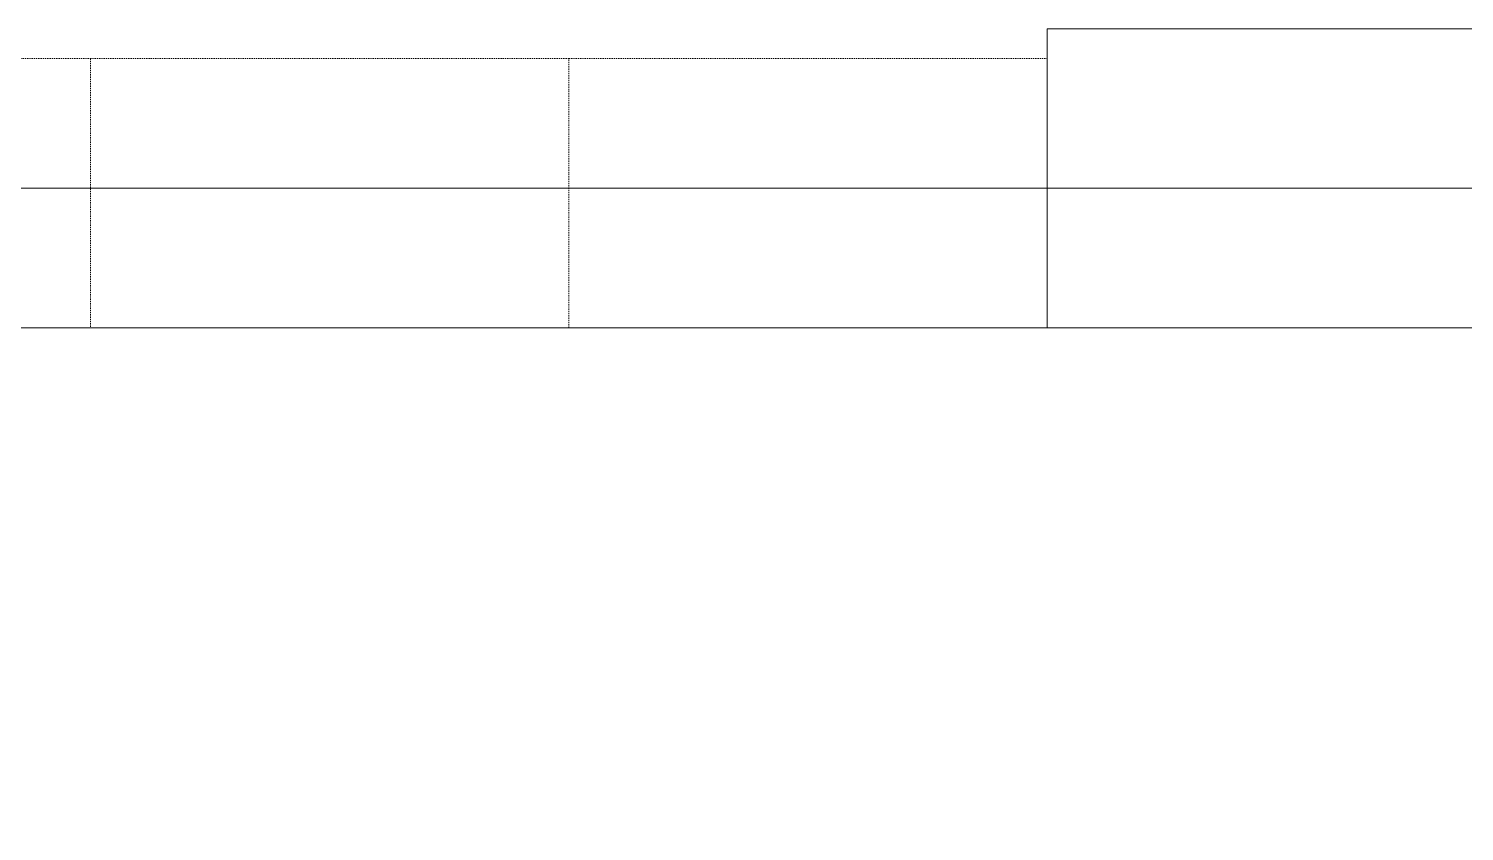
# Model space of a CAD drawing. Header units: inches. Extents: x -445 to 366, y -514 to 778.
# Drawn here: x -36.7 to 107.4, y -318.3 to -237.8 of the extents above; entities that cross this region are included whole.
import ezdxf

# ---------------------------------------------------------------- set-up
doc = ezdxf.new("R2010")
doc.units = ezdxf.units.IN
doc.header["$MEASUREMENT"] = 0
doc.linetypes.add('Hidden 1_8_', pattern=[0.1875, 0.125, -0.0625])
doc.layers.add('A-DETL-HDLN', color=90, linetype='Hidden 1_8_', lineweight=9)
doc.layers.add('Q-CASE', color=31, linetype='Continuous', lineweight=13)

# ---------------------------------------------------------------- blocks, each defined once
blk = doc.blocks.new('Counter Top - L Shaped _No Backsplash_ - Standard Counter Top-2742683-Test Fit - Mezzanine Plan')
at = {"layer": 'Q-CASE'}
for p, q in [((110.92, 0), (-47.26, 0)), ((-47.26, 0), (-47.26, -108.91)), ((110.92, -30), (110.92, 0)), ((-17.26, -108.91), (-17.26, -30)), ((-17.26, -30), (110.92, -30)), ((-47.26, -108.91), (-17.26, -108.91))]:
    blk.add_line(p, q, dxfattribs=at)
blk = doc.blocks.new('Counter Top - L Shaped _No Backsplash_ - Standard Counter Top-2742750-Test Fit - Mezzanine Plan')
at = {"layer": 'Q-CASE'}
for p, q in [((-47.26, 0), (-47.26, -92.91)), ((-33.26, -92.91), (-33.26, -14)), ((-47.26, -92.91), (-47.26, -284.91)), ((-33.26, -284.91), (-33.26, -92.91))]:
    blk.add_line(p, q, dxfattribs=at)

msp = doc.modelspace()

# ---------------------------------------------------------------- linework, layer by layer
at = {"layer": 'A-DETL-HDLN'}
for p, q in [((-78.49, -240.79), (-30.49, -240.79)), ((17.51, -240.79), (-30.49, -240.79)), ((-30.49, -240.79), (-30.49, -267.79)), ((-30.49, -240.79), (-30.49, -267.79)), ((17.51, -240.79), (65.51, -240.79)), ((17.51, -267.79), (17.51, -240.79)), ((17.51, -267.79), (17.51, -240.79)), ((65.51, -240.79), (65.51, -267.79)), ((-30.49, -267.79), (-78.49, -267.79)), ((-30.49, -267.79), (17.51, -267.79)), ((65.51, -267.79), (17.51, -267.79))]:
    msp.add_line(p, q, dxfattribs=at)

# ---------------------------------------------------------------- block references
at = {"layer": 'Q-CASE', "rotation": 270}
for name, p in [('Counter Top - L Shaped _No Backsplash_ - Standard Counter Top-2742683-Test Fit - Mezzanine Plan', (174.42, -285.06)), ('Counter Top - L Shaped _No Backsplash_ - Standard Counter Top-2742750-Test Fit - Mezzanine Plan', (158.42, -301.06))]:
    msp.add_blockref(name, p, dxfattribs=at)

doc.saveas('drawing.dxf')
